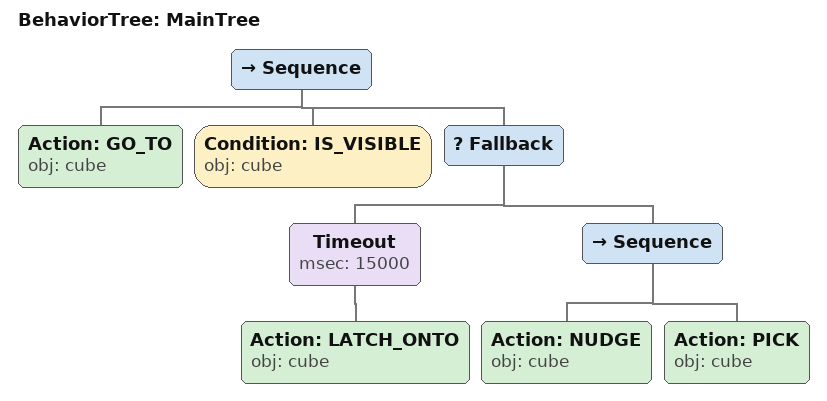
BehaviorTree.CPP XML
<root main_tree_to_execute="MainTree">
  <BehaviorTree ID="MainTree">
    <Sequence>
      <!-- Go to cube -->
      <Action ID="GO_TO" obj="cube" />
      <!-- Check cube is visible before GRASP -->
      <Condition ID="IS_VISIBLE" obj="cube" />
      <!-- Fallback: if GRASP cube fails, try alternative to reposition -->
      <Fallback>
        <!-- Timeout: GRASP cube within 15s -->
        <Timeout msec="15000">
          <!-- Grasp cube -->
          <Action ID="LATCH_ONTO" obj="cube" />
        </Timeout>
        <Sequence>
          <!-- Push cube forward toward front edge of table -->
          <Action ID="NUDGE" obj="cube" />
          <!-- Grasp cube -->
          <Action ID="PICK" obj="cube" />
        </Sequence>
      </Fallback>
    </Sequence>
  </BehaviorTree>
</root>
